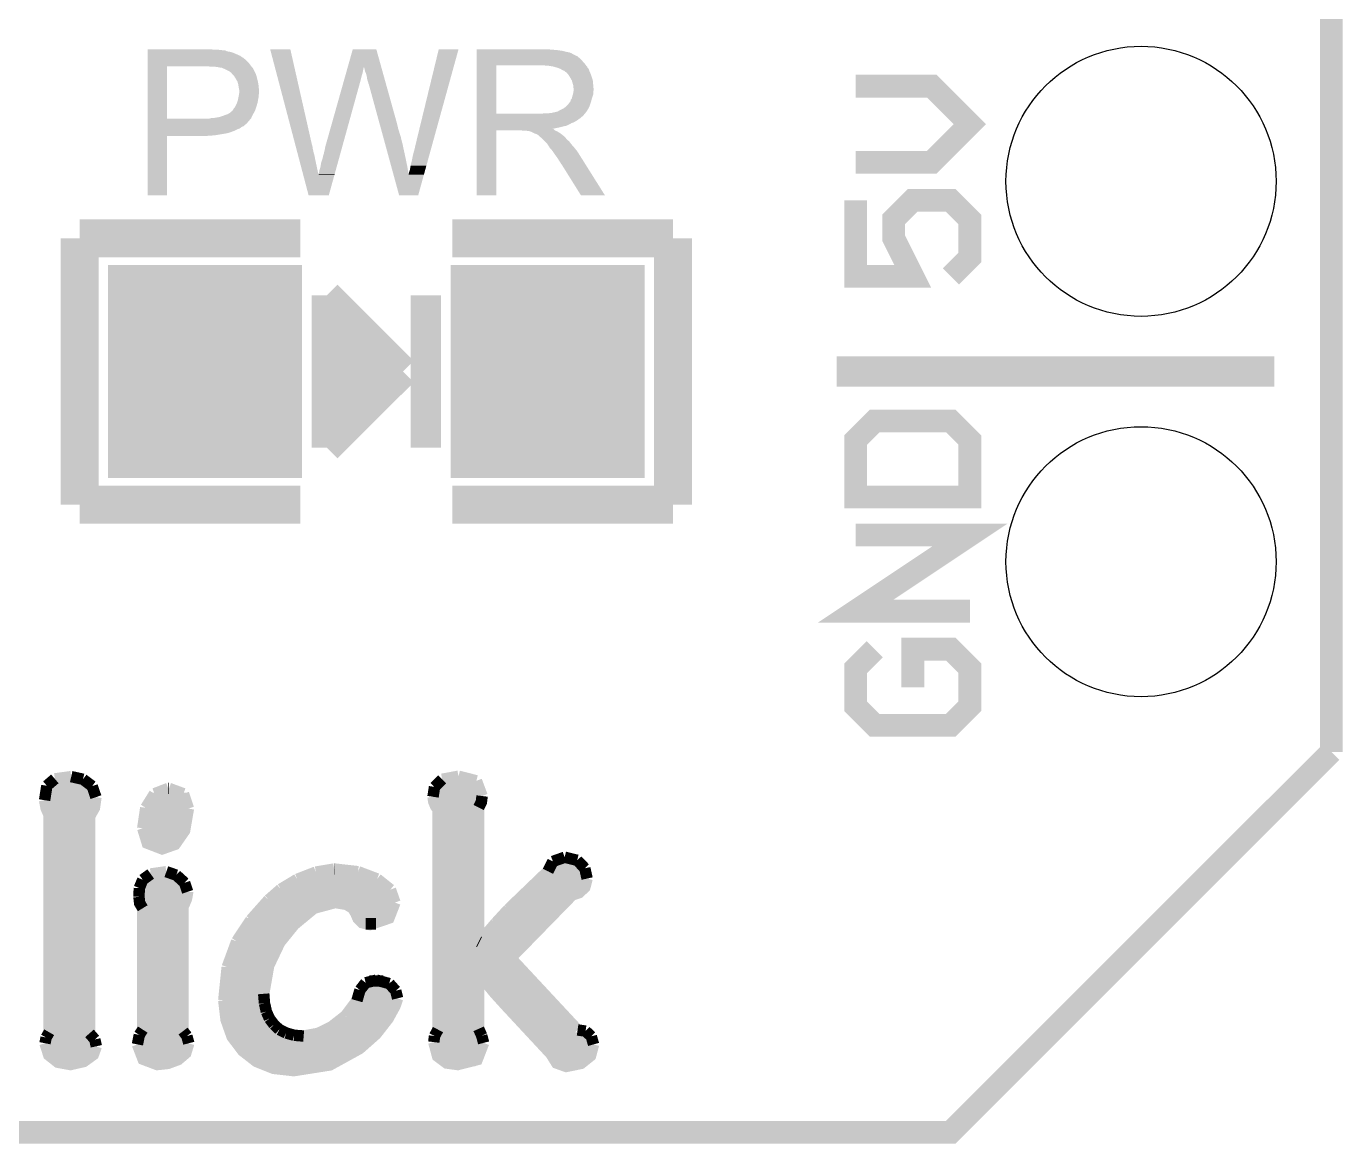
# Model space of a CAD drawing. Extents: x -1.4 to 24.2, y -3.9 to 40.3.
# Drawn here: x 15.42 to 24.21, y -3.89 to 3.58 of the extents above; entities that cross this region are included whole.
import ezdxf

# ---------------------------------------------------------------- set-up
doc = ezdxf.new("R2010")
doc.units = 0
doc.layers.get('0').update_dxf_attribs({"linetype": 'CONTINUOUS'})
for name, color, linetype in [('USBI2CCLICK_V102A_GKO', 5, 'CONTINUOUS'), ('USBI2CCLICK_V102A_GTO', 14, 'CONTINUOUS'), ('USBI2CCLICK_V102A_GTS', 12, 'CONTINUOUS')]:
    doc.layers.add(name, color=color, linetype=linetype)

# ---------------------------------------------------------------- blocks, each defined once
blk = doc.blocks.new('RECTANGLE_44')
blk.add_solid([(0.6477, 0.7112), (0.6477, -0.7112), (-0.6477, 0.7112), (-0.6477, -0.7112)])
blk = doc.blocks.new('ROUND_65')
blk.add_circle((0, 0), 0.9017)

msp = doc.modelspace()

# ---------------------------------------------------------------- linework, layer by layer
at = {"layer": 'USBI2CCLICK_V102A_GKO', "const_width": 0.1524}
for points in [[(24.13, -1.27), (24.13, 39.116)], [(-1.27, -3.81), (21.59, -3.81), (24.13, -1.27)]]:
    msp.add_lwpolyline(points, dxfattribs=at)
at = {"layer": 'USBI2CCLICK_V102A_GTO'}
for points, const_width in [([(20.955, 2.667), (21.463, 2.667), (21.717, 2.921), (21.463, 3.175), (20.955, 3.175)], 0.1524), ([(20.955, 2.413), (20.955, 1.905), (21.336, 1.905), (21.209, 2.159), (21.209, 2.286), (21.336, 2.413), (21.59, 2.413), (21.717, 2.286), (21.717, 2.032), (21.59, 1.905)], 0.1524), ([(15.7734, 2.159), (17.2466, 2.159)], 0.254), ([(15.7734, 0.381), (15.7734, 2.159)], 0.254), ([(18.2626, 2.159), (19.7358, 2.159)], 0.254), ([(19.7358, 0.381), (19.7358, 2.159)], 0.254), ([(17.4244, 0.762), (17.4244, 1.778)], 0.2032), ([(17.4244, 1.778), (17.9324, 1.27)], 0.2032), ([(18.0848, 0.762), (18.0848, 1.778)], 0.2032), ([(17.4244, 1.4986), (17.7292, 1.1938)], 0.2032), ([(17.4244, 1.0414), (17.7292, 1.3462)], 0.2032), ([(17.4244, 0.762), (17.9324, 1.27)], 0.2032), ([(20.828, 1.27), (23.749, 1.27)], 0.2032), ([(20.955, 0.4318), (21.717, 0.4318), (21.717, 0.8128), (21.59, 0.9398), (21.082, 0.9398), (20.955, 0.8128), (20.955, 0.4318)], 0.1524), ([(15.7734, 0.381), (17.2466, 0.381)], 0.254), ([(18.2626, 0.381), (19.7358, 0.381)], 0.254), ([(21.717, -0.3302), (20.955, -0.3302), (21.717, 0.1778), (20.955, 0.1778)], 0.1524), ([(21.082, -0.5842), (20.955, -0.7112), (20.955, -0.9652), (21.082, -1.0922), (21.59, -1.0922), (21.717, -0.9652), (21.717, -0.7112), (21.59, -0.5842), (21.336, -0.5842), (21.336, -0.8382)], 0.1524), ([(15.6083, -1.45034), (15.71752, -1.4351)], 0.0762), ([(15.71752, -1.4351), (15.79626, -1.45288)], 0.0762), ([(18.19402, -1.45288), (18.30324, -1.43256)], 0.0762), ([(18.30324, -1.43256), (18.42262, -1.46304)], 0.0762), ([(15.53972, -1.59258), (15.55496, -1.49606)], 0.0762), ([(15.55242, -1.50368), (15.8623, -1.50368)], 0.0762), ([(15.55496, -1.49606), (15.6083, -1.45034)], 0.0762), ([(15.79626, -1.45288), (15.85722, -1.4986)], 0.0762), ([(15.85722, -1.4986), (15.88262, -1.57226)], 0.0762), ([(16.27378, -1.5494), (16.36522, -1.51384)], 0.0762), ([(16.36522, -1.51384), (16.3703, -1.51384)], 0.0762), ([(16.3703, -1.51384), (16.46682, -1.5494)], 0.0762), ([(18.13306, -1.56972), (18.14322, -1.50368)], 0.0762), ([(18.14322, -1.50368), (18.19402, -1.45288)], 0.0762), ([(18.14576, -1.50368), (18.4531, -1.50368)], 0.0762), ([(18.42262, -1.46304), (18.46072, -1.56464)], 0.0762), ([(15.53972, -1.57988), (15.88262, -1.57988)], 0.0762), ([(15.53972, -1.59258), (15.54988, -1.64592), (15.5702, -1.69164)], 0.0762), ([(15.83944, -3.1496), (15.83944, -1.7018), (15.87246, -1.64338), (15.88262, -1.57226)], 0.0762), ([(16.21536, -1.64338), (16.27378, -1.5494)], 0.0762), ([(16.24838, -1.57988), (16.48714, -1.57988)], 0.0762), ([(16.46682, -1.5494), (16.49984, -1.64846)], 0.0762), ([(18.13306, -1.56972), (18.13814, -1.60274), (18.15084, -1.63322), (18.16608, -1.65354)], 0.0762), ([(18.13306, -1.57988), (18.46072, -1.57988)], 0.0762), ([(18.43786, -1.64084), (18.45564, -1.60528), (18.46072, -1.56464)], 0.0762), ([(15.55496, -1.65608), (15.86484, -1.65608)], 0.0762), ([(15.5702, -3.14198), (15.5702, -1.69164)], 0.0762), ([(16.19504, -1.78054), (16.21536, -1.64338)], 0.0762), ([(16.19504, -1.78054), (16.22552, -1.8796), (16.32458, -1.9177), (16.41094, -1.88722), (16.47444, -1.79578), (16.49984, -1.64846)], 0.0762), ([(16.21028, -1.65608), (16.49984, -1.65608)], 0.0762), ([(18.16608, -3.1242), (18.16608, -1.65354)], 0.0762), ([(18.16608, -1.65608), (18.43786, -1.65608)], 0.0762), ([(18.43786, -2.53746), (18.43786, -1.64084)], 0.0762), ([(15.5702, -1.73228), (15.83944, -1.73228)], 0.0762), ([(16.19758, -1.73228), (16.49222, -1.73228)], 0.0762), ([(18.16608, -1.73228), (18.43786, -1.73228)], 0.0762), ([(15.5702, -1.80848), (15.83944, -1.80848)], 0.0762), ([(16.19758, -1.80848), (16.46936, -1.80848)], 0.0762), ([(18.16608, -1.80848), (18.43786, -1.80848)], 0.0762), ([(15.5702, -1.88468), (15.83944, -1.88468)], 0.0762), ([(15.5702, -1.96088), (15.83944, -1.96088)], 0.0762), ([(16.2306, -1.88468), (16.41348, -1.88468)], 0.0762), ([(18.16608, -1.88468), (18.43786, -1.88468)], 0.0762), ([(18.16608, -1.96088), (18.43786, -1.96088)], 0.0762), ([(15.5702, -2.03708), (15.83944, -2.03708)], 0.0762), ([(17.35074, -2.07264), (17.47266, -2.05232)], 0.0762), ([(17.47266, -2.05232), (17.4752, -2.05232)], 0.0762), ([(17.4752, -2.05232), (17.63268, -2.0701)], 0.0762), ([(18.16608, -2.03708), (18.43786, -2.03708)], 0.0762), ([(18.90014, -2.06756), (18.93316, -2.00152)], 0.0762), ([(18.90776, -2.03708), (19.1389, -2.03708)], 0.0762), ([(18.93316, -2.00152), (19.0119, -1.97358)], 0.0762), ([(19.0119, -1.97358), (19.09572, -1.9939)], 0.0762), ([(19.09572, -1.9939), (19.14652, -2.04724)], 0.0762), ([(19.14652, -2.04724), (19.16176, -2.11582)], 0.0762), ([(15.5702, -2.11328), (15.83944, -2.11328)], 0.0762), ([(16.17218, -2.17932), (16.19504, -2.12344)], 0.0762), ([(16.19504, -2.12344), (16.24838, -2.08534)], 0.0762), ([(16.20266, -2.11328), (16.44904, -2.11328)], 0.0762), ([(16.24838, -2.08534), (16.35252, -2.0701)], 0.0762), ([(16.35252, -2.0701), (16.41856, -2.09296)], 0.0762), ([(16.41856, -2.09296), (16.47444, -2.14376)], 0.0762), ([(16.47444, -2.14376), (16.49476, -2.20472)], 0.0762), ([(17.11706, -2.18694), (17.22628, -2.1209)], 0.0762), ([(17.22628, -2.1209), (17.35074, -2.07264)], 0.0762), ([(17.24152, -2.11328), (17.75206, -2.11328)], 0.0762), ([(17.63268, -2.0701), (17.75968, -2.11836)], 0.0762), ([(17.75968, -2.11836), (17.84858, -2.18948)], 0.0762), ([(18.16608, -2.11328), (18.43786, -2.11328)], 0.0762), ([(18.63598, -2.32156), (18.90014, -2.06756)], 0.0762), ([(18.65122, -2.64668), (19.0627, -2.22504), (19.10842, -2.2098), (19.14652, -2.17424), (19.16176, -2.11582)], 0.0762), ([(18.85188, -2.11328), (19.16176, -2.11328)], 0.0762), ([(15.5702, -2.18948), (15.83944, -2.18948)], 0.0762), ([(16.16964, -2.23774), (16.17218, -2.17932)], 0.0762), ([(16.17218, -2.18948), (16.49222, -2.18948)], 0.0762), ([(16.46428, -3.13436), (16.46428, -2.30378), (16.47444, -2.28092), (16.48714, -2.25044), (16.49476, -2.20726), (16.49476, -2.20472)], 0.0762), ([(17.03578, -2.25806), (17.11706, -2.18694)], 0.0762), ([(17.11198, -2.18948), (17.84858, -2.18948)], 0.0762), ([(17.84858, -2.18948), (17.87906, -2.27584)], 0.0762), ([(18.16608, -2.18948), (18.43786, -2.18948)], 0.0762), ([(18.77314, -2.18948), (19.13382, -2.18948)], 0.0762), ([(15.5702, -2.26568), (15.83944, -2.26568)], 0.0762), ([(16.16964, -2.23774), (16.17472, -2.28092), (16.19504, -2.31394)], 0.0762), ([(16.17218, -2.26568), (16.48206, -2.26568)], 0.0762), ([(16.19504, -3.1242), (16.19504, -2.31394)], 0.0762), ([(16.9164, -2.39268), (17.03578, -2.25806)], 0.0762), ([(17.00276, -2.88544), (17.03578, -2.69748), (17.10944, -2.54254), (17.20596, -2.42316), (17.33804, -2.31394), (17.48028, -2.27584), (17.55648, -2.28854), (17.59712, -2.31394), (17.61744, -2.34696), (17.63268, -2.38252), (17.66062, -2.41046), (17.71142, -2.42316), (17.83842, -2.37998), (17.87906, -2.27584)], 0.0762), ([(17.02816, -2.26568), (17.87906, -2.26568)], 0.0762), ([(18.16608, -2.26568), (18.43786, -2.26568)], 0.0762), ([(18.55216, -2.413), (18.63598, -2.32156)], 0.0762), ([(18.6944, -2.26568), (19.02206, -2.26568)], 0.0762), ([(15.5702, -2.34188), (15.83944, -2.34188)], 0.0762), ([(16.19504, -2.34188), (16.46428, -2.34188)], 0.0762), ([(16.82242, -2.53492), (16.9164, -2.39268)], 0.0762), ([(16.95704, -2.34188), (17.29232, -2.34188)], 0.0762), ([(17.6149, -2.34188), (17.86636, -2.34188)], 0.0762), ([(18.16608, -2.34188), (18.43786, -2.34188)], 0.0762), ([(18.61566, -2.34188), (18.9484, -2.34188)], 0.0762), ([(15.5702, -2.41808), (15.83944, -2.41808)], 0.0762), ([(15.5702, -2.49428), (15.83944, -2.49428)], 0.0762), ([(16.19504, -2.41808), (16.46428, -2.41808)], 0.0762), ([(16.19504, -2.49428), (16.46428, -2.49428)], 0.0762), ([(16.84274, -2.49428), (17.14246, -2.49428)], 0.0762), ([(16.89354, -2.41808), (17.21104, -2.41808)], 0.0762), ([(17.68348, -2.41808), (17.75206, -2.41808)], 0.0762), ([(18.16608, -2.41808), (18.43786, -2.41808)], 0.0762), ([(18.16608, -2.49428), (18.43786, -2.49428)], 0.0762), ([(18.44294, -2.54), (18.55216, -2.413)], 0.0762), ([(18.48104, -2.49428), (18.79854, -2.49428)], 0.0762), ([(18.54708, -2.41808), (18.8722, -2.41808)], 0.0762), ([(15.5702, -2.57048), (15.83944, -2.57048)], 0.0762), ([(16.19504, -2.57048), (16.46428, -2.57048)], 0.0762), ([(16.75892, -2.70764), (16.82242, -2.53492)], 0.0762), ([(16.80464, -2.57048), (17.09166, -2.57048)], 0.0762), ([(18.16608, -2.57048), (18.72488, -2.57048)], 0.0762), ([(18.43786, -2.53746), (18.44294, -2.54)], 0.0762), ([(15.5702, -2.64668), (15.83944, -2.64668)], 0.0762), ([(16.19504, -2.64668), (16.46428, -2.64668)], 0.0762), ([(16.77416, -2.64668), (17.05356, -2.64668)], 0.0762), ([(18.16608, -2.64668), (18.65122, -2.64668)], 0.0762), ([(18.65122, -2.64668), (19.09826, -3.12674)], 0.0762), ([(15.5702, -2.72288), (15.83944, -2.72288)], 0.0762), ([(16.19504, -2.72288), (16.46428, -2.72288)], 0.0762), ([(16.73606, -2.92862), (16.75892, -2.70764)], 0.0762), ([(16.75638, -2.72288), (17.02562, -2.72288)], 0.0762), ([(18.16608, -2.72288), (18.72234, -2.72288)], 0.0762), ([(18.43786, -3.11912), (18.43786, -2.75844), (18.44294, -2.7559), (18.54454, -2.88036), (18.62074, -2.96418), (18.92046, -3.28676), (18.95856, -3.34772), (19.02206, -3.37058), (19.12112, -3.35026), (19.18462, -3.29946), (19.20494, -3.22326)], 0.0762), ([(15.5702, -2.79908), (15.83944, -2.79908)], 0.0762), ([(16.19504, -2.79908), (16.46428, -2.79908)], 0.0762), ([(16.74368, -2.79908), (17.01038, -2.79908)], 0.0762), ([(17.64538, -2.86004), (17.68348, -2.81178)], 0.0762), ([(17.68348, -2.81178), (17.7546, -2.794)], 0.0762), ([(17.70888, -2.79908), (17.80032, -2.79908)], 0.0762), ([(17.7546, -2.794), (17.84096, -2.81686)], 0.0762), ([(17.84096, -2.81686), (17.88414, -2.86512)], 0.0762), ([(18.16608, -2.79908), (18.43786, -2.79908)], 0.0762), ([(18.4785, -2.79908), (18.79346, -2.79908)], 0.0762), ([(15.5702, -2.87528), (15.83944, -2.87528)], 0.0762), ([(16.19504, -2.87528), (16.46428, -2.87528)], 0.0762), ([(16.73606, -2.87528), (17.00276, -2.87528)], 0.0762), ([(16.73606, -2.92862), (16.7513, -3.05816), (16.79194, -3.17246), (16.86306, -3.26644), (16.9545, -3.33756), (17.0688, -3.38328), (17.20342, -3.39852), (17.44472, -3.36042), (17.64284, -3.2512), (17.75206, -3.15468), (17.83334, -3.05054), (17.87906, -2.96672), (17.89684, -2.91592)], 0.0762), ([(17.00276, -2.88544), (17.00784, -2.94894)], 0.0762), ([(17.54886, -3.03276), (17.62506, -2.93116)], 0.0762), ([(17.62506, -2.93116), (17.64538, -2.86004)], 0.0762), ([(17.6403, -2.87528), (17.88922, -2.87528)], 0.0762), ([(17.88414, -2.86512), (17.89684, -2.91592)], 0.0762), ([(18.16608, -2.87528), (18.43786, -2.87528)], 0.0762), ([(18.542, -2.87528), (18.86458, -2.87528)], 0.0762), ([(15.5702, -2.95148), (15.83944, -2.95148)], 0.0762), ([(16.19504, -2.95148), (16.46428, -2.95148)], 0.0762), ([(16.73606, -2.95148), (17.00784, -2.95148)], 0.0762), ([(17.00784, -2.94894), (17.02054, -3.00482)], 0.0762), ([(17.02054, -3.00482), (17.04086, -3.05054)], 0.0762), ([(17.6149, -2.95148), (17.88668, -2.95148)], 0.0762), ([(18.16608, -2.95148), (18.43786, -2.95148)], 0.0762), ([(18.61058, -2.95148), (18.9357, -2.95148)], 0.0762), ([(15.5702, -3.02768), (15.83944, -3.02768)], 0.0762), ([(15.5702, -3.10388), (15.83944, -3.10388)], 0.0762), ([(16.19504, -3.02768), (16.46428, -3.02768)], 0.0762), ([(16.19504, -3.10388), (16.46428, -3.10388)], 0.0762), ([(16.74368, -3.02768), (17.0307, -3.02768)], 0.0762), ([(16.764, -3.10388), (17.0815, -3.10388)], 0.0762), ([(17.04086, -3.05054), (17.07134, -3.09118)], 0.0762), ([(17.07134, -3.09118), (17.1069, -3.1242)], 0.0762), ([(17.36598, -3.1496), (17.45488, -3.10642)], 0.0762), ([(17.45488, -3.10642), (17.54886, -3.03276)], 0.0762), ([(17.45742, -3.10388), (17.7927, -3.10388)], 0.0762), ([(17.55394, -3.02768), (17.84604, -3.02768)], 0.0762), ([(18.16608, -3.02768), (18.43786, -3.02768)], 0.0762), ([(18.16608, -3.10388), (18.43786, -3.10388)], 0.0762), ([(18.6817, -3.02768), (19.00682, -3.02768)], 0.0762), ([(18.75282, -3.10388), (19.07794, -3.10388)], 0.0762), ([(15.54226, -3.21564), (15.54988, -3.17754)], 0.0762), ([(15.54988, -3.17754), (15.5702, -3.14198)], 0.0762), ([(15.54988, -3.18008), (15.86992, -3.18008)], 0.0762), ([(15.83944, -3.1496), (15.875, -3.19024)], 0.0762), ([(15.875, -3.19024), (15.88516, -3.23596)], 0.0762), ([(16.15948, -3.22326), (16.17218, -3.15976)], 0.0762), ([(16.16456, -3.18008), (16.49476, -3.18008)], 0.0762), ([(16.17218, -3.15976), (16.19504, -3.1242)], 0.0762), ([(16.46428, -3.13436), (16.48968, -3.16738)], 0.0762), ([(16.48968, -3.16738), (16.50238, -3.21564)], 0.0762), ([(16.79702, -3.18008), (17.72666, -3.18008)], 0.0762), ([(17.1069, -3.1242), (17.15262, -3.14706)], 0.0762), ([(17.15262, -3.14706), (17.20596, -3.1623)], 0.0762), ([(17.20596, -3.1623), (17.26946, -3.16738)], 0.0762), ([(17.26946, -3.16738), (17.36598, -3.1496)], 0.0762), ([(18.13814, -3.20802), (18.14322, -3.16738)], 0.0762), ([(18.14068, -3.18008), (18.46326, -3.18008)], 0.0762), ([(18.14322, -3.16738), (18.16608, -3.1242)], 0.0762), ([(18.43786, -3.11912), (18.45818, -3.16484)], 0.0762), ([(18.45818, -3.16484), (18.47088, -3.2131)], 0.0762), ([(18.8214, -3.18008), (19.19732, -3.18008)], 0.0762), ([(19.09826, -3.12674), (19.1516, -3.13436)], 0.0762), ([(19.1516, -3.13436), (19.1897, -3.16992)], 0.0762), ([(19.1897, -3.16992), (19.20494, -3.22326)], 0.0762), ([(15.54226, -3.21564), (15.56766, -3.29438), (15.62862, -3.34264), (15.71244, -3.35788), (15.80134, -3.33756), (15.86484, -3.29184), (15.88516, -3.23596)], 0.0762), ([(15.54988, -3.25628), (15.88262, -3.25628)], 0.0762), ([(16.15948, -3.22326), (16.19758, -3.32232), (16.29156, -3.35788), (16.36268, -3.35026), (16.43126, -3.32486), (16.48206, -3.28168), (16.50238, -3.21564)], 0.0762), ([(16.16456, -3.25628), (16.49476, -3.25628)], 0.0762), ([(16.8529, -3.25628), (17.63522, -3.25628)], 0.0762), ([(18.13814, -3.20802), (18.16354, -3.302), (18.2245, -3.34772), (18.29816, -3.35788), (18.4277, -3.32486), (18.47088, -3.2131)], 0.0762), ([(18.14322, -3.25628), (18.4658, -3.25628)], 0.0762), ([(18.89252, -3.25628), (19.2024, -3.25628)], 0.0762), ([(15.6083, -3.33248), (15.8115, -3.33248)], 0.0762), ([(16.21028, -3.33248), (16.41348, -3.33248)], 0.0762), ([(16.94688, -3.33248), (17.51076, -3.33248)], 0.0762), ([(18.19656, -3.33248), (18.415, -3.33248)], 0.0762), ([(18.94586, -3.33248), (19.14906, -3.33248)], 0.0762)]:
    msp.add_lwpolyline(points, dxfattribs=dict(at, const_width=const_width))
for points in [[(16.228078, 3.32994), (16.22808, 3.352798), (16.9037, 3.32994), (16.88084, 3.352798)], [(16.22808, 3.41884), (16.228082, 3.42138), (16.672562, 3.41884), (16.649698, 3.42138)], [(16.22808, 3.41376), (16.22808, 3.41884), (16.743682, 3.41376), (16.69796, 3.41884)], [(16.22808, 3.413758), (16.22808, 3.41376), (16.746224, 3.413758), (16.743682, 3.41376)], [(16.22808, 3.40868), (16.22808, 3.413758), (16.756382, 3.40868), (16.746224, 3.413758)], [(16.22808, 3.40614), (16.22808, 3.40868), (16.76908, 3.40614), (16.756382, 3.40868)], [(16.22808, 3.403598), (16.22808, 3.40614), (16.784322, 3.403598), (16.76908, 3.40614)], [(16.22808, 3.39598), (16.22808, 3.403598), (16.80464, 3.39598), (16.784322, 3.403598)], [(16.22808, 3.38836), (16.22808, 3.39598), (16.82242, 3.38836), (16.80464, 3.39598)], [(16.22808, 3.378198), (16.22808, 3.38836), (16.845282, 3.378198), (16.82242, 3.38836)], [(16.22808, 3.3655), (16.22808, 3.378198), (16.863064, 3.3655), (16.845282, 3.378198)], [(16.22808, 3.365494), (16.22808, 3.3655), (16.865606, 3.365494), (16.863064, 3.3655)], [(16.22808, 3.36042), (16.22808, 3.365494), (16.870682, 3.36042), (16.865606, 3.365494)], [(16.22808, 3.352798), (16.22808, 3.36042), (16.88084, 3.352798), (16.870682, 3.36042)], [(17.045946, 3.421352), (17.180564, 3.421362), (17.180568, 3.421352), (17.180564, 3.421362)], [(17.214296, 2.781298), (17.045946, 3.421352), (17.325344, 2.781298), (17.180568, 3.421352)], [(17.563486, 3.302), (17.597132, 3.421364), (17.78783, 3.302), (17.754604, 3.421364)], [(17.597132, 3.421364), (17.597138, 3.42138), (17.754604, 3.421364), (17.597138, 3.42138)], [(18.01876, 2.794), (18.17117, 3.421352), (18.130046, 2.794), (18.303234, 3.421352)], [(18.17117, 3.421352), (18.171178, 3.42138), (18.303234, 3.421352), (18.171178, 3.42138)], [(18.425178, 3.324862), (18.42518, 3.34518), (19.14652, 3.324862), (19.12874, 3.34518)], [(18.42518, 3.4163), (18.425182, 3.42138), (18.9611, 3.4163), (18.90014, 3.42138)], [(18.42518, 3.41122), (18.42518, 3.4163), (18.99666, 3.41122), (18.9611, 3.4163)], [(18.42518, 3.4036), (18.42518, 3.41122), (19.02714, 3.4036), (18.99666, 3.41122)], [(18.42518, 3.401058), (18.42518, 3.4036), (19.042382, 3.401058), (19.02714, 3.4036)], [(18.42518, 3.39598), (18.42518, 3.401058), (19.055084, 3.39598), (19.042382, 3.401058)], [(18.42518, 3.395958), (18.42518, 3.39598), (19.05762, 3.395958), (19.055084, 3.39598)], [(18.42518, 3.393436), (18.42518, 3.395958), (19.057636, 3.393436), (19.05762, 3.395958)], [(18.42518, 3.3909), (18.42518, 3.393436), (19.065242, 3.3909), (19.057636, 3.393436)], [(18.42518, 3.38328), (18.42518, 3.3909), (19.077942, 3.38328), (19.065242, 3.3909)], [(18.42518, 3.375658), (18.42518, 3.38328), (19.09572, 3.375658), (19.077942, 3.38328)], [(18.42518, 3.362962), (18.42518, 3.375658), (19.110958, 3.362962), (19.09572, 3.375658)], [(18.42518, 3.34518), (18.42518, 3.362962), (19.12874, 3.34518), (19.110958, 3.362962)], [(16.22807, 2.959122), (16.228078, 3.30708), (16.3576, 2.959122), (16.357622, 3.30708)], [(16.228078, 3.31216), (16.228078, 3.32994), (16.9164, 3.31216), (16.9037, 3.32994)], [(16.228078, 3.30708), (16.228078, 3.31216), (16.920754, 3.30708), (16.9164, 3.31216)], [(16.662398, 3.30454), (16.637, 3.30708), (16.922932, 3.30454), (16.920754, 3.30708)], [(16.7005, 3.302), (16.68272, 3.30454), (16.925108, 3.302), (16.922932, 3.30454)], [(16.710662, 3.29946), (16.7005, 3.302), (16.927286, 3.29946), (16.925108, 3.302)], [(16.718282, 3.299458), (16.710662, 3.29946), (16.927288, 3.299458), (16.927286, 3.29946)], [(16.725898, 3.29692), (16.718282, 3.299458), (16.929462, 3.29692), (16.927288, 3.299458)], [(16.731836, 3.294376), (16.725898, 3.29692), (16.931642, 3.294376), (16.929462, 3.29692)], [(16.74368, 3.2893), (16.731836, 3.294376), (16.93418, 3.2893), (16.931642, 3.294376)], [(16.77416, 3.27406), (16.74368, 3.2893), (16.9418, 3.27406), (16.93418, 3.2893)], [(16.78686, 3.2639), (16.77416, 3.27406), (16.94688, 3.2639), (16.9418, 3.27406)], [(16.786862, 3.263898), (16.78686, 3.2639), (16.946882, 3.263898), (16.94688, 3.2639)], [(16.794482, 3.25374), (16.786862, 3.263898), (16.950946, 3.25374), (16.946882, 3.263898)], [(16.797022, 3.2512), (16.794482, 3.25374), (16.951962, 3.2512), (16.950946, 3.25374)], [(17.54845, 3.24866), (17.552746, 3.263898), (17.658082, 3.24866), (17.663158, 3.263898)], [(17.552746, 3.263898), (17.557042, 3.27914), (17.663158, 3.263898), (17.6657, 3.27914)], [(17.557042, 3.27914), (17.560622, 3.29184), (17.6657, 3.27914), (17.66824, 3.29184)], [(17.560622, 3.29184), (17.56348, 3.301982), (17.66824, 3.29184), (17.670776, 3.301982)], [(17.56348, 3.301982), (17.563486, 3.302), (17.670776, 3.301982), (17.673298, 3.302)], [(17.67332, 3.299464), (17.673298, 3.302), (17.788536, 3.299464), (17.78783, 3.302)], [(17.675858, 3.291842), (17.67332, 3.299464), (17.790658, 3.291842), (17.788536, 3.299464)], [(17.6784, 3.276602), (17.675858, 3.291842), (17.7949, 3.276602), (17.790658, 3.291842)], [(17.686018, 3.258822), (17.6784, 3.276602), (17.799848, 3.258822), (17.7949, 3.276602)], [(17.6911, 3.2385), (17.686018, 3.258822), (17.805506, 3.2385), (17.799848, 3.258822)], [(18.425172, 2.992142), (18.425178, 3.3147), (18.5547, 2.992142), (18.554722, 3.3147)], [(18.425178, 3.3147), (18.425178, 3.324862), (19.154422, 3.3147), (19.14652, 3.324862)], [(18.90014, 3.31216), (18.86204, 3.3147), (19.156398, 3.31216), (19.154422, 3.3147)], [(18.933162, 3.30708), (18.90014, 3.31216), (19.160348, 3.30708), (19.156398, 3.31216)], [(18.951802, 3.301996), (18.933162, 3.30708), (19.1643, 3.301996), (19.160348, 3.30708)], [(18.9611, 3.29946), (18.951802, 3.301996), (19.164306, 3.29946), (19.1643, 3.301996)], [(18.961118, 3.299454), (18.9611, 3.29946), (19.164306, 3.299454), (19.164306, 3.29946)], [(18.981422, 3.29184), (18.961118, 3.299454), (19.171918, 3.29184), (19.164306, 3.299454)], [(18.98143, 3.291836), (18.981422, 3.29184), (19.17192, 3.291836), (19.171918, 3.29184)], [(18.9992, 3.28168), (18.98143, 3.291836), (19.175308, 3.28168), (19.17192, 3.291836)], [(19.011886, 3.276602), (18.9992, 3.28168), (19.177, 3.276602), (19.175308, 3.28168)], [(19.0119, 3.276596), (19.011886, 3.276602), (19.177004, 3.276596), (19.177, 3.276602)], [(19.019526, 3.26898), (19.0119, 3.276596), (19.180268, 3.26898), (19.177004, 3.276596)], [(19.022066, 3.268974), (19.019526, 3.26898), (19.18027, 3.268974), (19.180268, 3.26898)], [(19.030768, 3.25882), (19.022066, 3.268974), (19.18462, 3.25882), (19.18027, 3.268974)], [(19.0373, 3.251198), (19.030768, 3.25882), (19.18748, 3.251198), (19.18462, 3.25882)], [(16.80718, 3.241034), (16.797022, 3.2512), (16.954866, 3.241034), (16.951962, 3.2512)], [(16.807184, 3.238494), (16.80718, 3.241034), (16.955592, 3.238494), (16.954866, 3.241034)], [(16.810568, 3.23342), (16.807184, 3.238494), (16.95704, 3.23342), (16.955592, 3.238494)], [(16.817338, 3.223262), (16.810568, 3.23342), (16.95958, 3.223262), (16.95704, 3.23342)], [(16.823146, 3.2131), (16.817338, 3.223262), (16.96212, 3.2131), (16.95958, 3.223262)], [(16.827502, 3.205478), (16.823146, 3.2131), (16.963814, 3.205478), (16.96212, 3.2131)], [(16.831856, 3.190238), (16.827502, 3.205478), (16.9672, 3.190238), (16.963814, 3.205478)], [(16.83258, 3.1877), (16.831856, 3.190238), (16.967454, 3.1877), (16.9672, 3.190238)], [(16.83766, 3.15722), (16.83258, 3.1877), (16.970504, 3.15722), (16.967454, 3.1877)], [(17.4117, 2.763524), (17.531982, 3.19024), (17.524862, 2.763524), (17.64284, 3.19024)], [(17.531982, 3.19024), (17.536994, 3.20802), (17.64284, 3.19024), (17.64792, 3.20802)], [(17.536994, 3.20802), (17.54845, 3.24866), (17.64792, 3.20802), (17.658082, 3.24866)], [(17.69364, 3.220722), (17.6911, 3.2385), (17.810454, 3.220722), (17.805506, 3.2385)], [(17.701258, 3.197862), (17.69364, 3.220722), (17.816816, 3.197862), (17.810454, 3.220722)], [(17.70126, 3.192786), (17.701258, 3.197862), (17.81823, 3.192786), (17.816816, 3.197862)], [(17.703796, 3.190242), (17.70126, 3.192786), (17.818938, 3.190242), (17.81823, 3.192786)], [(17.775232, 2.928618), (17.703796, 3.190242), (17.89176, 2.928618), (17.818938, 3.190242)], [(19.045236, 3.238502), (19.0373, 3.251198), (19.19224, 3.238502), (19.18748, 3.251198)], [(19.05, 3.23088), (19.045236, 3.238502), (19.194528, 3.23088), (19.19224, 3.238502)], [(19.060162, 3.213098), (19.05, 3.23088), (19.19986, 3.213098), (19.194528, 3.23088)], [(19.07032, 3.177538), (19.060162, 3.213098), (19.203094, 3.177538), (19.19986, 3.213098)], [(19.070322, 3.164838), (19.07032, 3.177538), (19.204248, 3.164838), (19.203094, 3.177538)], [(19.07286, 3.157222), (19.070322, 3.164838), (19.20494, 3.157222), (19.204248, 3.164838)], [(16.824958, 3.065778), (16.830038, 3.08102), (16.96212, 3.065778), (16.96466, 3.08102)], [(16.830038, 3.08102), (16.833086, 3.09626), (16.96466, 3.08102), (16.9672, 3.09626)], [(16.833086, 3.09626), (16.83512, 3.10642), (16.9672, 3.09626), (16.969232, 3.10642)], [(16.83512, 3.10642), (16.83558, 3.108958), (16.969232, 3.10642), (16.96974, 3.108958)], [(16.83558, 3.108958), (16.837428, 3.119116), (16.96974, 3.108958), (16.96974, 3.119116)], [(16.837428, 3.119116), (16.838814, 3.126738), (16.96974, 3.119116), (16.972278, 3.126738)], [(16.8402, 3.144518), (16.83766, 3.15722), (16.971774, 3.144518), (16.970504, 3.15722)], [(16.838814, 3.126738), (16.8402, 3.134358), (16.972278, 3.126738), (16.972278, 3.134358)], [(16.8402, 3.139442), (16.8402, 3.144518), (16.97228, 3.139442), (16.971774, 3.144518)], [(16.8402, 3.134358), (16.8402, 3.139442), (16.972278, 3.134358), (16.97228, 3.139442)], [(19.05, 3.073398), (19.052538, 3.083558), (19.188544, 3.073398), (19.191316, 3.083558)], [(19.052538, 3.083558), (19.060158, 3.093716), (19.191316, 3.083558), (19.194086, 3.093716)], [(19.060158, 3.093716), (19.060666, 3.09626), (19.194086, 3.093716), (19.194782, 3.09626)], [(19.060666, 3.09626), (19.0627, 3.106418), (19.194782, 3.09626), (19.198166, 3.106418)], [(19.0627, 3.106418), (19.06693, 3.119118), (19.198166, 3.106418), (19.202398, 3.119118)], [(19.06693, 3.119118), (19.067778, 3.121658), (19.202398, 3.119118), (19.202398, 3.121658)], [(19.067778, 3.121658), (19.07032, 3.1369), (19.202398, 3.121658), (19.202398, 3.1369)], [(19.07032, 3.1369), (19.070682, 3.139436), (19.202398, 3.1369), (19.2024, 3.139436)], [(19.070682, 3.139436), (19.07177, 3.147058), (19.2024, 3.139436), (19.204938, 3.147058)], [(19.07177, 3.147058), (19.07286, 3.15468), (19.204938, 3.147058), (19.204938, 3.15468)], [(19.07286, 3.157216), (19.07286, 3.157222), (19.204938, 3.157216), (19.20494, 3.157222)], [(19.07286, 3.15468), (19.07286, 3.157216), (19.204938, 3.15468), (19.204938, 3.157216)], [(16.73606, 2.97942), (16.764, 2.98958), (16.92656, 2.97942), (16.932364, 2.98958)], [(16.764, 2.98958), (16.776698, 2.997198), (16.932364, 2.98958), (16.936716, 2.997198)], [(16.776698, 2.997198), (16.776702, 2.997202), (16.936716, 2.997198), (16.93672, 2.997202)], [(16.776702, 2.997202), (16.78432, 3.004818), (16.93672, 2.997202), (16.940528, 3.004818)], [(16.78432, 3.004818), (16.789396, 3.007358), (16.940528, 3.004818), (16.941798, 3.007358)], [(16.789396, 3.007358), (16.794478, 3.012438), (16.941798, 3.007358), (16.944338, 3.012438)], [(16.794478, 3.012438), (16.797526, 3.01752), (16.944338, 3.012438), (16.94688, 3.01752)], [(16.797526, 3.01752), (16.802098, 3.025138), (16.94688, 3.01752), (16.949418, 3.025138)], [(16.802098, 3.025138), (16.808194, 3.03276), (16.949418, 3.025138), (16.95196, 3.03276)], [(16.808194, 3.03276), (16.81226, 3.03784), (16.95196, 3.03276), (16.953522, 3.03784)], [(16.81226, 3.03784), (16.82242, 3.05816), (16.953522, 3.03784), (16.959774, 3.05816)], [(16.82242, 3.05816), (16.824958, 3.065778), (16.959774, 3.05816), (16.96212, 3.065778)], [(18.425172, 2.99212), (18.425172, 2.992142), (18.862038, 2.99212), (18.5547, 2.992142)], [(18.425172, 2.979422), (18.425172, 2.99212), (19.136362, 2.979422), (19.146942, 2.99212)], [(18.862038, 2.99212), (18.88236, 2.99466), (19.146942, 2.99212), (19.14906, 2.99466)], [(18.905218, 2.99466), (18.92554, 2.9972), (19.14906, 2.99466), (19.151092, 2.9972)], [(18.92554, 2.9972), (18.9484, 3.00228), (19.151092, 2.9972), (19.155156, 3.00228)], [(18.9484, 3.00228), (18.968714, 3.007358), (19.155156, 3.00228), (19.159218, 3.007358)], [(18.968714, 3.007358), (18.968716, 3.00736), (19.159218, 3.007358), (19.15922, 3.00736)], [(18.968716, 3.00736), (18.97126, 3.009898), (19.15922, 3.00736), (19.1607, 3.009898)], [(18.97126, 3.009898), (18.99666, 3.0226), (19.1607, 3.009898), (19.16811, 3.0226)], [(18.99666, 3.0226), (19.009358, 3.030218), (19.16811, 3.0226), (19.172554, 3.030218)], [(19.009358, 3.030218), (19.018882, 3.037838), (19.172554, 3.030218), (19.177, 3.037838)], [(19.018882, 3.037838), (19.022058, 3.040378), (19.177, 3.037838), (19.177846, 3.040378)], [(19.022058, 3.040378), (19.034758, 3.053078), (19.177846, 3.040378), (19.182078, 3.053078)], [(19.034758, 3.053078), (19.044916, 3.068312), (19.182078, 3.053078), (19.187156, 3.068312)], [(19.044916, 3.068312), (19.047446, 3.06832), (19.187156, 3.068312), (19.18716, 3.06832)], [(19.047446, 3.06832), (19.05, 3.073398), (19.18716, 3.06832), (19.188544, 3.073398)], [(16.22807, 2.9591), (16.22807, 2.959122), (16.639538, 2.9591), (16.3576, 2.959122)], [(16.22807, 2.9464), (16.22807, 2.9591), (16.90624, 2.9464), (16.91682, 2.9591)], [(16.22807, 2.92862), (16.22807, 2.9464), (16.891002, 2.92862), (16.90624, 2.9464)], [(16.22807, 2.921), (16.22807, 2.92862), (16.88338, 2.921), (16.891002, 2.92862)], [(16.22807, 2.915918), (16.22807, 2.921), (16.875758, 2.915918), (16.88338, 2.921)], [(16.22807, 2.9083), (16.22807, 2.915918), (16.868136, 2.9083), (16.875758, 2.915918)], [(16.22807, 2.903218), (16.22807, 2.9083), (16.85544, 2.903218), (16.868136, 2.9083)], [(16.22807, 2.89306), (16.22807, 2.903218), (16.842738, 2.89306), (16.85544, 2.903218)], [(16.639538, 2.9591), (16.6497, 2.96164), (16.91682, 2.9591), (16.918938, 2.96164)], [(16.6497, 2.96164), (16.677642, 2.96418), (16.918938, 2.96164), (16.920026, 2.96418)], [(16.677642, 2.96418), (16.70558, 2.96926), (16.920026, 2.96418), (16.922204, 2.96926)], [(16.70558, 2.96926), (16.73606, 2.97942), (16.922204, 2.96926), (16.92656, 2.97942)], [(17.775926, 2.926078), (17.775232, 2.928618), (17.891762, 2.926078), (17.89176, 2.928618)], [(17.778006, 2.91846), (17.775926, 2.926078), (17.894298, 2.91846), (17.891762, 2.926078)], [(17.78078, 2.9083), (17.778006, 2.91846), (17.89684, 2.9083), (17.894298, 2.91846)], [(17.784246, 2.8956), (17.78078, 2.9083), (17.899382, 2.8956), (17.89684, 2.9083)], [(18.42517, 2.971798), (18.425172, 2.979422), (19.128736, 2.971798), (19.136362, 2.979422)], [(18.42517, 2.969258), (18.42517, 2.971798), (19.12366, 2.969258), (19.128736, 2.971798)], [(18.42517, 2.96164), (18.42517, 2.969258), (19.11604, 2.96164), (19.12366, 2.969258)], [(18.42517, 2.95656), (18.42517, 2.96164), (19.10842, 2.95656), (19.11604, 2.96164)], [(18.42517, 2.948938), (18.42517, 2.95656), (19.098258, 2.948938), (19.10842, 2.95656)], [(18.42517, 2.9337), (18.42517, 2.948938), (19.07286, 2.9337), (19.098258, 2.948938)], [(18.42517, 2.92862), (18.42517, 2.9337), (19.057618, 2.92862), (19.07286, 2.9337)], [(18.42517, 2.91846), (18.42517, 2.92862), (19.03984, 2.91846), (19.057618, 2.92862)], [(18.42517, 2.91084), (18.42517, 2.91846), (19.022058, 2.91084), (19.03984, 2.91846)], [(18.42517, 2.90576), (18.42517, 2.91084), (18.9992, 2.90576), (19.022058, 2.91084)], [(18.42517, 2.90068), (18.42517, 2.90576), (18.97888, 2.90068), (18.9992, 2.90576)], [(18.42517, 2.8956), (18.42517, 2.90068), (18.95602, 2.8956), (18.97888, 2.90068)], [(16.22806, 2.446042), (16.228068, 2.842238), (16.357578, 2.446042), (16.3576, 2.842238)], [(16.228068, 2.88798), (16.22807, 2.89306), (16.8275, 2.88798), (16.842738, 2.89306)], [(16.228068, 2.87782), (16.228068, 2.88798), (16.80718, 2.87782), (16.8275, 2.88798)], [(16.228068, 2.8702), (16.228068, 2.87782), (16.78686, 2.8702), (16.80718, 2.87782)], [(16.228068, 2.86258), (16.228068, 2.8702), (16.763998, 2.86258), (16.78686, 2.8702)], [(16.228068, 2.8575), (16.228068, 2.86258), (16.7386, 2.8575), (16.763998, 2.86258)], [(16.228068, 2.84734), (16.228068, 2.8575), (16.677642, 2.84734), (16.7386, 2.8575)], [(16.228068, 2.84226), (16.228068, 2.84734), (16.606522, 2.84226), (16.677642, 2.84734)], [(16.228068, 2.842238), (16.228068, 2.84226), (16.3576, 2.842238), (16.606522, 2.84226)], [(17.788408, 2.88036), (17.784246, 2.8956), (17.90446, 2.88036), (17.899382, 2.8956)], [(17.793262, 2.86258), (17.788408, 2.88036), (17.90954, 2.86258), (17.90446, 2.88036)], [(17.799506, 2.839718), (17.793262, 2.86258), (17.91716, 2.839718), (17.90954, 2.86258)], [(17.805746, 2.81686), (17.799506, 2.839718), (17.92224, 2.81686), (17.91716, 2.839718)], [(17.813374, 2.788922), (17.805746, 2.81686), (17.92986, 2.788922), (17.92224, 2.81686)], [(18.42516, 2.446042), (18.425168, 2.880338), (18.554678, 2.446042), (18.5547, 2.880338)], [(18.425168, 2.887978), (18.42517, 2.890518), (18.93824, 2.887978), (18.933164, 2.890518)], [(18.425168, 2.88036), (18.425168, 2.887978), (18.945864, 2.88036), (18.93824, 2.887978)], [(18.425168, 2.880338), (18.425168, 2.88036), (18.5547, 2.880338), (18.719798, 2.88036)], [(18.42517, 2.89052), (18.42517, 2.8956), (18.930842, 2.89052), (18.95602, 2.8956)], [(18.42517, 2.890518), (18.42517, 2.89052), (18.933164, 2.890518), (18.930842, 2.89052)], [(18.73758, 2.87782), (18.719798, 2.88036), (18.952214, 2.87782), (18.945864, 2.88036)], [(18.765518, 2.875282), (18.757896, 2.87782), (18.958558, 2.875282), (18.952214, 2.87782)], [(18.775676, 2.87528), (18.765518, 2.875282), (18.958562, 2.87528), (18.958558, 2.875282)], [(18.796, 2.86766), (18.775676, 2.87528), (18.971262, 2.86766), (18.958562, 2.87528)], [(18.81124, 2.86004), (18.796, 2.86766), (18.98396, 2.86004), (18.971262, 2.86766)], [(18.81632, 2.8575), (18.81124, 2.86004), (18.987136, 2.8575), (18.98396, 2.86004)], [(18.823938, 2.85496), (18.81632, 2.8575), (18.99031, 2.85496), (18.987136, 2.8575)], [(18.829016, 2.852422), (18.823938, 2.85496), (18.993484, 2.852422), (18.99031, 2.85496)], [(18.831554, 2.849886), (18.829016, 2.852422), (18.996654, 2.849886), (18.993484, 2.852422)], [(18.834094, 2.84988), (18.831554, 2.849886), (18.99666, 2.84988), (18.996654, 2.849886)], [(18.841722, 2.842258), (18.834094, 2.84988), (19.00682, 2.842258), (18.99666, 2.84988)], [(18.84426, 2.83972), (18.841722, 2.842258), (19.00936, 2.83972), (19.00682, 2.842258)], [(18.853788, 2.832098), (18.84426, 2.83972), (19.016982, 2.832098), (19.00936, 2.83972)], [(18.856958, 2.829562), (18.853788, 2.832098), (19.019012, 2.829562), (19.016982, 2.832098)], [(18.867122, 2.819398), (18.856958, 2.829562), (19.027142, 2.819398), (19.019012, 2.829562)], [(18.879822, 2.806698), (18.867122, 2.819398), (19.042382, 2.806698), (19.027142, 2.819398)], [(17.214964, 2.778754), (17.214296, 2.781298), (17.32788, 2.778754), (17.325344, 2.781298)], [(17.2163, 2.773678), (17.214964, 2.778754), (17.327882, 2.773678), (17.32788, 2.778754)], [(17.218304, 2.766056), (17.2163, 2.773678), (17.33042, 2.766056), (17.327882, 2.773678)], [(17.220976, 2.755898), (17.218304, 2.766056), (17.33042, 2.755898), (17.33042, 2.766056)], [(17.223648, 2.74574), (17.220976, 2.755898), (17.33296, 2.74574), (17.33042, 2.755898)], [(17.226988, 2.73304), (17.223648, 2.74574), (17.335502, 2.73304), (17.33296, 2.74574)], [(17.230996, 2.7178), (17.226988, 2.73304), (17.34058, 2.7178), (17.335502, 2.73304)], [(17.399002, 2.710182), (17.40408, 2.725422), (17.510116, 2.710182), (17.514328, 2.725422)], [(17.40408, 2.725422), (17.40662, 2.73812), (17.514328, 2.725422), (17.51784, 2.73812)], [(17.40662, 2.73812), (17.40916, 2.748278), (17.51784, 2.73812), (17.520648, 2.748278)], [(17.40916, 2.748278), (17.4117, 2.755904), (17.520648, 2.748278), (17.522756, 2.755904)], [(17.4117, 2.755904), (17.4117, 2.763524), (17.522756, 2.755904), (17.524862, 2.763524)], [(17.82031, 2.76352), (17.813374, 2.788922), (17.93494, 2.76352), (17.92986, 2.788922)], [(17.836262, 2.7051), (17.82031, 2.76352), (17.94764, 2.7051), (17.93494, 2.76352)], [(17.99844, 2.71272), (18.0086, 2.75082), (18.107606, 2.71272), (18.118124, 2.75082)], [(18.0086, 2.75082), (18.01876, 2.794), (18.118124, 2.75082), (18.130046, 2.794)], [(18.895058, 2.79146), (18.879822, 2.806698), (19.053812, 2.79146), (19.042382, 2.806698)], [(18.897598, 2.786384), (18.895058, 2.79146), (19.057618, 2.786384), (19.053812, 2.79146)], [(18.897602, 2.78638), (18.897598, 2.786384), (19.05762, 2.78638), (19.057618, 2.786384)], [(18.900138, 2.783842), (18.897602, 2.78638), (19.059842, 2.783842), (19.05762, 2.78638)], [(18.911254, 2.76606), (18.900138, 2.783842), (19.0754, 2.76606), (19.059842, 2.783842)], [(18.91284, 2.763522), (18.911254, 2.76606), (19.077432, 2.763522), (19.0754, 2.76606)], [(18.93062, 2.743202), (18.91284, 2.763522), (19.093686, 2.743202), (19.077432, 2.763522)], [(18.932316, 2.740658), (18.93062, 2.743202), (19.09572, 2.740658), (19.093686, 2.743202)], [(18.94586, 2.72034), (18.932316, 2.740658), (19.108652, 2.72034), (19.09572, 2.740658)], [(17.238346, 2.68986), (17.230996, 2.7178), (17.34566, 2.68986), (17.34058, 2.7178)], [(17.26635, 2.583386), (17.238346, 2.68986), (17.36852, 2.583386), (17.34566, 2.68986)], [(17.38122, 2.63398), (17.386302, 2.664462), (17.489048, 2.63398), (17.497474, 2.664462)], [(17.386302, 2.664462), (17.39646, 2.69494), (17.497474, 2.664462), (17.505902, 2.69494)], [(17.39646, 2.69494), (17.399002, 2.710182), (17.505902, 2.69494), (17.510116, 2.710182)], [(17.852906, 2.64414), (17.836262, 2.7051), (17.96034, 2.64414), (17.94764, 2.7051)], [(17.869362, 2.583872), (17.852906, 2.64414), (17.97044, 2.583872), (17.96034, 2.64414)], [(17.98066, 2.6289), (17.9832, 2.64414), (18.084468, 2.6289), (18.088674, 2.64414)], [(17.9832, 2.64414), (17.99082, 2.67462), (18.088674, 2.64414), (18.097088, 2.67462)], [(17.99082, 2.67462), (17.99844, 2.71272), (18.097088, 2.67462), (18.107606, 2.71272)], [(18.951576, 2.71272), (18.94586, 2.72034), (19.1135, 2.71272), (19.108652, 2.72034)], [(18.9611, 2.700018), (18.951576, 2.71272), (19.121484, 2.700018), (19.1135, 2.71272)], [(18.9738, 2.6797), (18.9611, 2.700018), (19.134252, 2.6797), (19.121484, 2.700018)], [(18.983958, 2.664462), (18.9738, 2.6797), (19.143828, 2.664462), (19.134252, 2.6797)], [(18.989038, 2.654306), (18.983958, 2.664462), (19.15021, 2.654306), (19.143828, 2.664462)], [(18.994106, 2.651766), (18.989038, 2.654306), (19.151806, 2.651766), (19.15021, 2.654306)], [(18.99412, 2.649224), (18.994106, 2.651766), (19.153404, 2.649224), (19.151806, 2.651766)], [(19.121118, 2.44603), (18.99412, 2.649224), (19.281094, 2.44603), (19.153404, 2.649224)], [(17.302476, 2.446036), (17.26635, 2.583386), (17.437086, 2.446036), (17.47506, 2.583386)], [(17.36852, 2.583386), (17.368522, 2.588262), (17.47506, 2.583386), (17.476408, 2.588262)], [(17.368522, 2.588262), (17.37106, 2.595882), (17.476408, 2.588262), (17.478514, 2.595882)], [(17.37106, 2.595882), (17.3736, 2.60858), (17.478514, 2.595882), (17.482024, 2.60858)], [(17.3736, 2.60858), (17.37614, 2.618738), (17.482024, 2.60858), (17.484834, 2.618738)], [(17.37614, 2.618738), (17.38122, 2.63398), (17.484834, 2.618738), (17.489048, 2.63398)], [(17.906996, 2.446036), (17.869362, 2.583872), (18.033986, 2.446036), (18.072036, 2.583872)], [(17.97044, 2.583872), (17.970502, 2.590802), (18.072036, 2.583872), (18.07395, 2.590802)], [(17.970502, 2.590802), (17.973038, 2.59842), (18.07395, 2.590802), (18.076052, 2.59842)], [(17.973038, 2.59842), (17.97558, 2.608578), (18.076052, 2.59842), (18.078858, 2.608578)], [(17.97558, 2.608578), (17.97812, 2.616202), (18.078858, 2.608578), (18.080962, 2.616202)], [(17.97812, 2.616202), (17.98066, 2.6289), (18.080962, 2.616202), (18.084468, 2.6289)], [(16.357578, 2.44602), (16.22806, 2.446042), (16.357578, 2.44602), (16.357578, 2.446042)], [(17.437082, 2.44602), (17.302476, 2.446036), (17.437082, 2.44602), (17.437086, 2.446036)], [(18.033982, 2.44602), (17.906996, 2.446036), (18.033982, 2.44602), (18.033986, 2.446036)], [(18.554678, 2.44602), (18.42516, 2.446042), (18.554678, 2.44602), (18.554678, 2.446042)], [(19.2811, 2.44602), (19.281094, 2.44603), (19.2811, 2.44602), (19.121118, 2.44603)]]:
    msp.add_solid(points, dxfattribs=at)

# ---------------------------------------------------------------- block references
at = {"layer": 'USBI2CCLICK_V102A_GTS'}
for name, p in [('ROUND_65', (22.86, 2.54)), ('RECTANGLE_44', (16.6116, 1.27)), ('RECTANGLE_44', (18.8976, 1.27)), ('ROUND_65', (22.86, 0))]:
    msp.add_blockref(name, p, dxfattribs=at)

doc.saveas('drawing.dxf')
